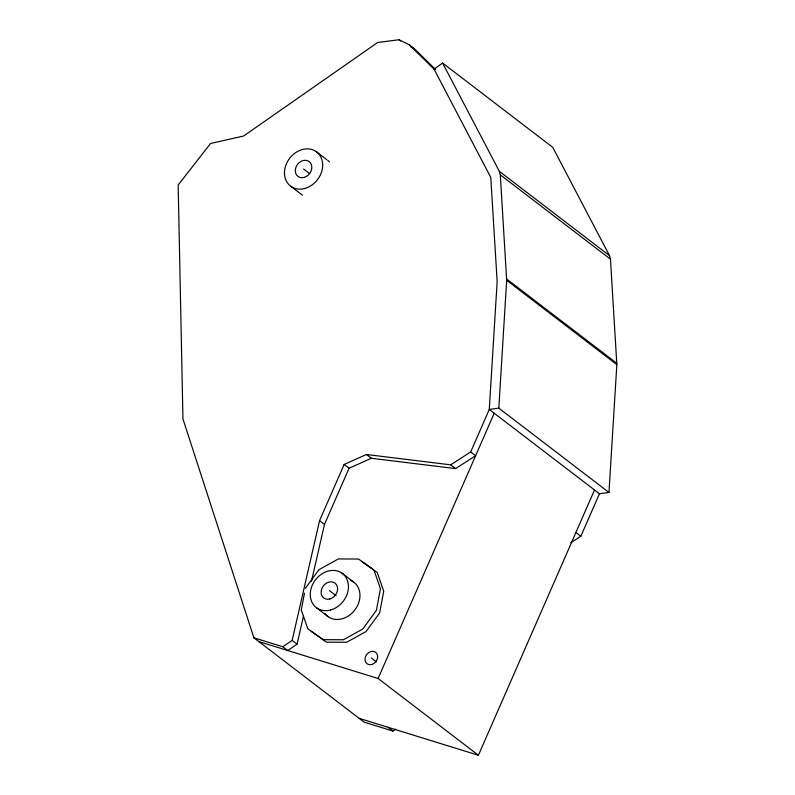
<?xml version="1.0" encoding="UTF-8"?>
<svg xmlns="http://www.w3.org/2000/svg" width="795" height="795" viewBox="0 0 795 795"><rect width="100%" height="100%" fill="white"/><g stroke="black" fill="none" stroke-linecap="round" stroke-linejoin="round"><path stroke-width="1.19" d="M442.616 63.053L552.773 147.363L609.517 255.652L610.471 259.18L616.841 364.597L608.97 492.453L498.813 408.143L506.673 280.287L500.303 174.86L499.349 171.342L442.616 63.053L434.04 69.145L409.216 44.768L399.001 39.75L377.665 42.483L243.638 136.005L210.546 143.488L178.16 185.026L182.949 418.905L253.903 637.809L364.07 722.118L392.969 731.062L395.771 729.154M304.455 593.169L301.285 609.994L307.824 628.775L323.217 639.677L343.341 639.766L362.798 629.034L376.383 610.341L380.447 588.707L373.908 569.926L358.525 559.034L338.402 558.935L318.944 569.677L305.359 588.36M253.903 637.809L282.811 646.752L292.153 640.382L319.56 520.626L344.146 464.459L366.425 454.492L450.656 464.837L455.595 468.613L475.609 455.724L470.68 451.948L450.656 464.837M282.811 646.752L287.74 650.529L297.082 644.149L303.452 616.334M311.481 581.254L324.489 524.402L349.075 468.235L371.354 458.268L455.595 468.613M470.68 451.948L489.283 409.455L497.153 281.599L490.783 177.424L434.04 69.145M594.511 489.988L478.401 755.25L378.102 678.493L494.222 413.231M570.83 542.707L580.837 536.267L599.45 493.765L608.97 492.453M498.813 408.143L489.283 409.455L599.45 493.765M258.842 641.585L378.102 678.493M359.131 718.342L478.401 755.25M411.085 47.034L414.145 48.545L435.551 69.553M361.814 561.548L377.198 572.44L383.737 591.222L379.672 612.856L366.088 631.548L346.63 642.29L326.507 642.191L311.113 631.3M409.216 44.768L414.145 48.545M399.001 39.75L400.64 41.012M499.349 171.342L609.517 255.652M500.303 174.86L610.471 259.18M506.673 279.035L616.841 363.345M506.673 280.287L616.841 364.597M316.221 151.607L326.765 159.676M303.581 168.997L309.334 173.399M290.94 186.388L302.448 195.192M575.908 532.491L580.837 536.267M366.425 454.492L371.354 458.268M344.146 464.459L349.075 468.235M319.56 520.626L324.489 524.402M341.999 573.155L353.507 581.96M329.359 590.546L336.076 595.684M316.718 607.937L328.226 616.741M371.335 658.031L376.254 661.798M292.153 640.382L297.082 644.149M388.04 727.286L392.969 731.062M350.466 580.32A21.505 17.55 -52.6 0 1 354.779 610.053A21.505 17.55 -52.6 0 1 324.956 613.531M327.729 160.411A21.505 17.55 -52.6 0 1 329.488 161.882M371.732 664.511A7.165 5.843 -52.6 0 0 376.631 653.311A7.165 5.843 -52.6 0 0 365.64 656.263A7.165 5.843 -52.6 0 0 371.732 664.511M330.551 610.013A21.505 17.55 -52.6 0 0 345.278 576.375A21.505 17.55 -52.6 0 0 312.256 585.249A21.505 17.55 -52.6 0 0 330.551 610.013M329.875 598.973A9.311 7.602 -52.6 0 0 336.255 584.405A9.311 7.602 -52.6 0 0 321.955 588.25A9.311 7.602 -52.6 0 0 329.875 598.973M304.773 188.465A21.505 17.55 -52.6 0 0 319.491 154.816A21.505 17.55 -52.6 0 0 286.468 163.7A21.505 17.55 -52.6 0 0 304.773 188.465M304.097 177.424A9.311 7.602 -52.6 0 0 310.467 162.856A9.311 7.602 -52.6 0 0 296.167 166.702A9.311 7.602 -52.6 0 0 304.097 177.424"/></g></svg>
